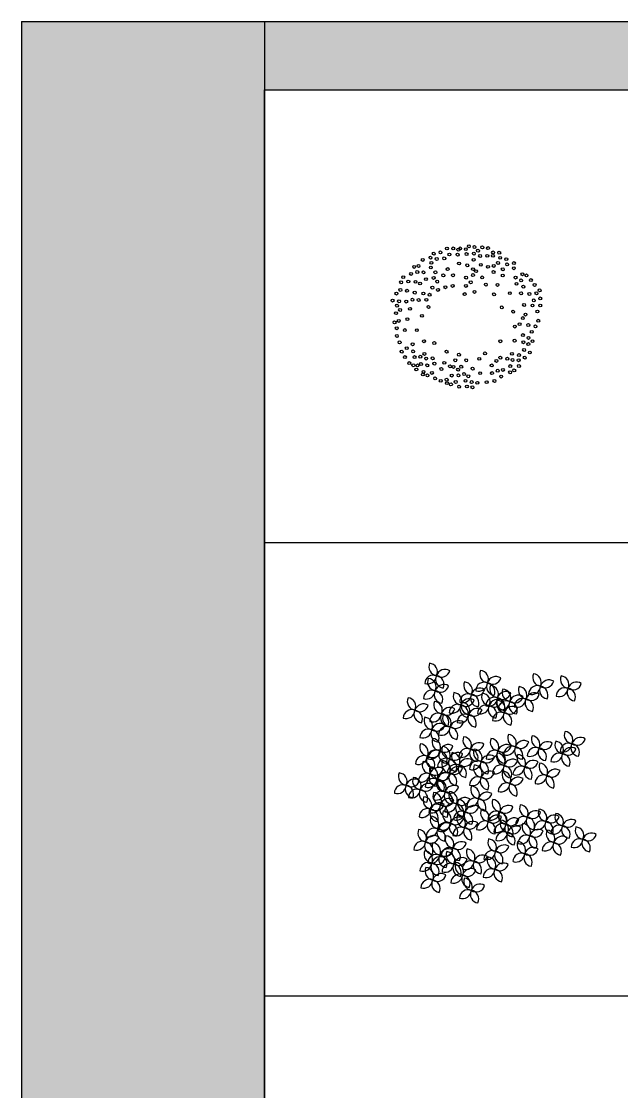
# Model space of a CAD drawing. Header units: millimetres. Extents: x 11966 to 133335, y 1756 to 88592.
# Drawn here: x 11966 to 30390, y 55747 to 88592 of the extents above; entities that cross this region are included whole.
import ezdxf

# ---------------------------------------------------------------- set-up
doc = ezdxf.new("R2010")
doc.units = ezdxf.units.MM
doc.layers.add('www.cad-blocks.net', color=7, linetype='Continuous')

# ---------------------------------------------------------------- blocks, each defined once
blk = doc.blocks.new('A$C787C26E2')
at = {"color": 74}
for centre in [(1.713, 4.304), (2.064, 4.269), (2.121, 4.306), (2.295, 4.283), (2.387, 4.373), (2.56, 4.35), (2.669, 4.237), (0.972, 3.954), (1.31, 4.146), (1.516, 4.185), (1.633, 4.002), (1.79, 4.121), (2.042, 4.115), (2.535, 3.957), (2.54, 4.147), (2.953, 4.08), (3.126, 4.08), (3.13, 4.184), (3.347, 4.017), (3.536, 3.977), (0.708, 3.74), (0.804, 3.581), (0.841, 3.769), (1.219, 3.722), (1.358, 3.574), (1.737, 3.673), (2.338, 3.789), (2.756, 3.803), (2.975, 3.742), (3.146, 3.582), (3.151, 3.771), (3.428, 3.666), (3.767, 3.699), (3.771, 3.857), (0.306, 3.268), (0.373, 3.424), (1.068, 3.364), (1.9, 3.483), (2.303, 3.41), (2.443, 3.268), (2.795, 3.417), (3.994, 3.326), (4.031, 3.514), (4.292, 3.334), (0.489, 3.008), (0.725, 2.951), (1.267, 3.103), (1.439, 3.033), (2.909, 3.196), (3.267, 3.187), (3.646, 2.933), (4.059, 3.133), (4.244, 2.91), (4.461, 2.93), (0.045, 2.706), (0.243, 2.685), (0.465, 2.676), (1.083, 2.73), (0.185, 2.549), (0.276, 2.419), (0.58, 2.452), (3.747, 2.366), (4.083, 2.572), (4.342, 2.555), (4.579, 2.555), (0.106, 2.037), (0.945, 2.238), (4.516, 2.086), (0.176, 1.62), (0.789, 1.799), (3.799, 1.909), (4.317, 1.746), (1.01, 1.459), (1.327, 1.403), (3.354, 1.458), (0.326, 1.138), (0.425, 0.971), (0.896, 0.981), (1.704, 1.138), (2.885, 1.085), (3.353, 0.954), (3.708, 1.072), (4.082, 1.191), (4.26, 1.112), (0.558, 0.788), (0.683, 0.72), (0.81, 0.715), (1.078, 0.927), (1.274, 0.934), (1.633, 0.795), (1.916, 0.67), (1.969, 0.874), (2.154, 0.677), (2.501, 0.617), (2.705, 0.919), (3.234, 0.855), (3.657, 0.695), (3.915, 0.875), (0.977, 0.439), (0.994, 0.518), (1.117, 0.411), (1.253, 0.486), (1.546, 0.605), (2.056, 0.586), (2.368, 0.383), (3.652, 0.506), (3.781, 0.564), (1.705, 0.277), (1.983, 0.209), (2.285, 0.244), (2.474, 0.205), (2.497, 0.045), (2.933, 0.202), (3.171, 0.24)]:
    blk.add_ellipse(centre, major_axis=(-0.0308, 0.0329), ratio=0.985729, dxfattribs=at)
at = {"color": 52}
for centre in [(1.907, 4.307), (2.975, 4.317), (1.211, 4.023), (1.4, 3.984), (2.732, 4.075), (0.994, 3.573), (1.239, 3.864), (2.516, 3.67), (3.28, 3.861), (3.564, 3.818), (0.528, 3.291), (0.613, 3.525), (0.749, 3.282), (1.605, 3.48), (3.428, 3.475), (4.156, 3.478), (0.993, 2.924), (2.297, 3.157), (2.561, 2.972), (3.849, 3.221), (3.987, 2.93), (4.404, 3.186), (0.656, 2.732), (1.182, 2.885), (2.259, 2.905), (4.579, 2.772), (0.152, 2.319), (4.492, 2.372), (0.501, 2.136), (3.944, 1.982), (4.043, 2.168), (0.174, 1.858), (4.046, 1.646), (4.433, 1.915), (0.264, 1.424), (0.659, 1.365), (4.213, 1.37), (0.721, 0.972), (1.024, 1.07), (2.084, 1.044), (3.925, 1.033), (4.102, 0.954), (0.921, 0.758), (2.304, 0.874), (3.568, 0.921), (3.925, 0.697), (0.775, 0.59), (1.352, 0.319), (2.243, 0.452), (2.734, 0.479), (3.274, 0.553), (3.38, 0.374), (1.525, 0.243), (2.328, 0.068), (2.647, 0.182)]:
    blk.add_ellipse(centre, major_axis=(-0.0308, 0.0329), ratio=0.985729, dxfattribs=at)
at = {"color": 214}
for centre in [(2.802, 4.339), (2.318, 4.135), (3.32, 4.176), (2.086, 3.844), (2.608, 3.61), (1.306, 3.402), (1.414, 3.287), (2.515, 3.489), (3.822, 3.412), (0.164, 2.922), (0.284, 3.032), (0.89, 3.229), (1.668, 3.116), (1.89, 3.156), (4.558, 3.021), (0.846, 2.724), (3.161, 2.896), (4.382, 2.713), (1.149, 2.509), (3.399, 2.497), (4.125, 2.276), (0.236, 2.082), (4.212, 1.956), (0.422, 1.8), (3.794, 1.475), (4.063, 1.428), (4.218, 1.56), (4.342, 1.46), (0.481, 1.246), (0.678, 1.148), (1.11, 0.719), (1.329, 0.772), (1.808, 0.688), (3.089, 0.716), (3.726, 0.883), (1.862, 0.404), (2.068, 0.411), (3.098, 0.481), (3.433, 0.578), (1.713, 0.172), (1.839, 0.135), (2.09, 0.062)]:
    blk.add_ellipse(centre, major_axis=(-0.0308, 0.0329), ratio=0.985729, dxfattribs=at)
blk = doc.blocks.new('A$C32AE706A')
at = {"color": 62}
for centre, radius, start, end in [((1.332, 7.248), 0.273, 156.8071, 262.1441), ((1.058, 7.093), 0.263, 333.8874, 85.0638), ((1.197, 6.733), 0.263, 68.147, 179.3234), ((1.022, 6.995), 0.273, 251.0667, 356.4037), ((1.527, 6.855), 0.263, 152.1384, 263.3149), ((1.249, 6.708), 0.273, 335.0581, 80.3951), ((1.293, 6.782), 0.273, 156.8071, 262.1441), ((1.019, 6.627), 0.263, 333.8874, 85.0638), ((1.517, 6.431), 0.273, 57.5868, 162.9238), ((1.408, 6.726), 0.263, 234.6671, 345.8435), ((2.404, 6.674), 0.273, 156.8071, 262.1441), ((2.13, 6.519), 0.263, 333.8874, 85.0638), ((4.078, 6.53), 0.273, 156.8071, 262.1441), ((0.67, 6.186), 0.273, 156.8071, 262.1441), ((0.396, 6.031), 0.263, 333.8874, 85.0638), ((1.157, 6.267), 0.263, 68.147, 179.3234), ((0.983, 6.529), 0.273, 251.0667, 356.4037), ((1.488, 6.388), 0.263, 152.1384, 263.3149), ((1.21, 6.242), 0.273, 335.0581, 80.3951), ((2.079, 6.348), 0.273, 156.8071, 262.1441), ((1.805, 6.193), 0.263, 333.8874, 85.0638), ((2.268, 6.159), 0.263, 68.147, 179.3234), ((2.094, 6.42), 0.273, 251.0667, 356.4037), ((2.302, 5.997), 0.273, 57.5868, 162.9238), ((2.599, 6.28), 0.263, 152.1384, 263.3149), ((2.321, 6.134), 0.273, 335.0581, 80.3951), ((2.95, 6.327), 0.273, 156.8071, 262.1441), ((2.677, 6.172), 0.263, 333.8874, 85.0638), ((3.067, 6.05), 0.263, 68.147, 179.3234), ((2.893, 6.311), 0.273, 251.0667, 356.4037), ((3.174, 5.976), 0.273, 57.5868, 162.9238), ((3.398, 6.171), 0.263, 152.1384, 263.3149), ((3.426, 6.214), 0.273, 57.5868, 162.9238), ((3.318, 6.509), 0.263, 234.6671, 345.8435), ((3.12, 6.025), 0.273, 335.0581, 80.3951), ((3.806, 6.103), 0.273, 57.5868, 162.9238), ((3.697, 6.398), 0.263, 234.6671, 345.8435), ((3.942, 6.015), 0.263, 68.147, 179.3234), ((0.534, 5.671), 0.263, 68.147, 179.3234), ((0.36, 5.932), 0.273, 251.0667, 356.4037), ((0.865, 5.792), 0.263, 152.1384, 263.3149), ((0.893, 5.835), 0.273, 57.5868, 162.9238), ((0.784, 6.13), 0.263, 234.6671, 345.8435), ((0.587, 5.646), 0.273, 335.0581, 80.3951), ((1.482, 6.077), 0.273, 156.8071, 262.1441), ((1.209, 5.922), 0.263, 333.8874, 85.0638), ((1.943, 5.833), 0.263, 68.147, 179.3234), ((2.193, 6.292), 0.263, 234.6671, 345.8435), ((2.322, 6.05), 0.273, 156.8071, 262.1441), ((2.049, 5.895), 0.263, 333.8874, 85.0638), ((3.065, 6.271), 0.263, 234.6671, 345.8435), ((3.411, 6.11), 0.273, 156.8071, 262.1441), ((3.137, 5.956), 0.263, 333.8874, 85.0638), ((3.447, 5.939), 0.263, 68.147, 179.3234), ((3.272, 6.2), 0.273, 251.0667, 356.4037), ((3.778, 6.06), 0.263, 152.1384, 263.3149), ((3.499, 5.914), 0.273, 335.0581, 80.3951), ((1.049, 5.074), 0.263, 68.147, 179.3234), ((0.874, 5.336), 0.273, 251.0667, 356.4037), ((1.428, 4.938), 0.273, 156.8071, 262.1441), ((4.478, 5.023), 0.273, 156.8071, 262.1441), ((4.204, 4.868), 0.263, 333.8874, 85.0638), ((4.702, 4.672), 0.273, 57.5868, 162.9238), ((1.049, 4.776), 0.273, 156.8071, 262.1441), ((0.775, 4.621), 0.263, 333.8874, 85.0638), ((1.273, 4.425), 0.273, 57.5868, 162.9238), ((1.164, 4.72), 0.263, 234.6671, 345.8435), ((1.293, 4.423), 0.263, 68.147, 179.3234), ((1.118, 4.685), 0.273, 251.0667, 356.4037), ((1.624, 4.545), 0.263, 152.1384, 263.3149), ((1.345, 4.398), 0.273, 335.0581, 80.3951), ((1.95, 4.343), 0.273, 57.5868, 162.9238), ((2.024, 4.505), 0.273, 156.8071, 262.1441), ((1.751, 4.35), 0.263, 333.8874, 85.0638), ((2.241, 4.478), 0.263, 68.147, 179.3234), ((2.067, 4.739), 0.273, 251.0667, 356.4037), ((2.572, 4.599), 0.263, 152.1384, 263.3149), ((2.702, 4.613), 0.273, 156.8071, 262.1441), ((4.343, 4.508), 0.263, 68.147, 179.3234), ((4.168, 4.77), 0.273, 251.0667, 356.4037), ((4.674, 4.629), 0.263, 152.1384, 263.3149), ((4.593, 4.967), 0.263, 234.6671, 345.8435), ((4.395, 4.483), 0.273, 335.0581, 80.3951), ((0.914, 4.261), 0.263, 68.147, 179.3234), ((0.739, 4.522), 0.273, 251.0667, 356.4037), ((1.13, 4.233), 0.273, 156.8071, 262.1441), ((0.856, 4.079), 0.263, 333.8874, 85.0638), ((1.244, 4.382), 0.263, 152.1384, 263.3149), ((0.966, 4.236), 0.273, 335.0581, 80.3951), ((1.591, 4.179), 0.263, 68.147, 179.3234), ((1.416, 4.441), 0.273, 251.0667, 356.4037), ((1.726, 4.26), 0.273, 156.8071, 262.1441), ((1.453, 4.106), 0.263, 333.8874, 85.0638), ((1.922, 4.301), 0.263, 152.1384, 263.3149), ((1.841, 4.638), 0.263, 234.6671, 345.8435), ((1.643, 4.154), 0.273, 335.0581, 80.3951), ((2.248, 4.154), 0.273, 57.5868, 162.9238), ((2.139, 4.449), 0.263, 234.6671, 345.8435), ((2.566, 4.098), 0.263, 68.147, 179.3234), ((2.392, 4.359), 0.273, 251.0667, 356.4037), ((2.897, 4.219), 0.263, 152.1384, 263.3149), ((3.634, 4.138), 0.273, 57.5868, 162.9238), ((3.526, 4.433), 0.263, 234.6671, 345.8435), ((4.04, 4.451), 0.273, 156.8071, 262.1441), ((3.766, 4.296), 0.263, 333.8874, 85.0638), ((4.263, 4.1), 0.273, 57.5868, 162.9238), ((0.399, 3.881), 0.273, 156.8071, 262.1441), ((0.125, 3.726), 0.263, 333.8874, 85.0638), ((0.995, 3.718), 0.263, 68.147, 179.3234), ((0.82, 3.98), 0.273, 251.0667, 356.4037), ((1.326, 3.84), 0.263, 152.1384, 263.3149), ((1.347, 4.071), 0.273, 156.8071, 262.1441), ((1.354, 3.883), 0.273, 57.5868, 162.9238), ((1.245, 4.178), 0.263, 234.6671, 345.8435), ((1.047, 3.693), 0.273, 335.0581, 80.3951), ((1.073, 3.916), 0.263, 333.8874, 85.0638), ((1.571, 3.72), 0.273, 57.5868, 162.9238), ((1.462, 4.015), 0.263, 234.6671, 345.8435), ((1.591, 3.746), 0.263, 68.147, 179.3234), ((1.416, 4.007), 0.273, 251.0667, 356.4037), ((1.889, 3.99), 0.263, 68.147, 179.3234), ((1.714, 4.251), 0.273, 251.0667, 356.4037), ((1.922, 3.867), 0.263, 152.1384, 263.3149), ((1.95, 3.91), 0.273, 57.5868, 162.9238), ((1.841, 4.205), 0.263, 234.6671, 345.8435), ((1.643, 3.721), 0.273, 335.0581, 80.3951), ((2.22, 4.111), 0.263, 152.1384, 263.3149), ((1.941, 3.965), 0.273, 335.0581, 80.3951), ((2.705, 4.127), 0.273, 156.8071, 262.1441), ((2.432, 3.972), 0.263, 333.8874, 85.0638), ((0.263, 3.366), 0.263, 68.147, 179.3234), ((0.622, 3.53), 0.273, 57.5868, 162.9238), ((0.514, 3.825), 0.263, 234.6671, 345.8435), ((0.832, 3.745), 0.273, 156.8071, 262.1441), ((0.558, 3.591), 0.263, 333.8874, 85.0638), ((1.056, 3.395), 0.273, 57.5868, 162.9238), ((0.947, 3.69), 0.263, 234.6671, 345.8435), ((1.212, 3.556), 0.263, 68.147, 179.3234), ((1.037, 3.817), 0.273, 251.0667, 356.4037), ((1.542, 3.677), 0.263, 152.1384, 263.3149), ((1.264, 3.531), 0.273, 335.0581, 80.3951), ((1.599, 3.682), 0.273, 156.8071, 262.1441), ((1.325, 3.528), 0.263, 333.8874, 85.0638), ((2.57, 3.612), 0.263, 68.147, 179.3234), ((2.901, 3.733), 0.263, 152.1384, 263.3149), ((0.089, 3.627), 0.273, 251.0667, 356.4037), ((0.594, 3.487), 0.263, 152.1384, 263.3149), ((0.316, 3.341), 0.273, 335.0581, 80.3951), ((0.697, 3.23), 0.263, 68.147, 179.3234), ((0.522, 3.492), 0.273, 251.0667, 356.4037), ((1.028, 3.352), 0.263, 152.1384, 263.3149), ((0.749, 3.205), 0.273, 335.0581, 80.3951), ((1.455, 3.284), 0.273, 156.8071, 262.1441), ((1.464, 3.167), 0.263, 68.147, 179.3234), ((1.182, 3.13), 0.263, 333.8874, 85.0638), ((1.823, 3.331), 0.273, 57.5868, 162.9238), ((1.714, 3.626), 0.263, 234.6671, 345.8435), ((1.32, 2.769), 0.263, 68.147, 179.3234), ((1.145, 3.031), 0.273, 251.0667, 356.4037), ((4.116, 2.906), 0.273, 156.8071, 262.1441), ((3.842, 2.751), 0.263, 333.8874, 85.0638), ((1.022, 2.634), 0.263, 68.147, 179.3234), ((3.981, 2.391), 0.263, 68.147, 179.3234), ((3.806, 2.652), 0.273, 251.0667, 356.4037), ((4.311, 2.512), 0.263, 152.1384, 263.3149), ((4.34, 2.555), 0.273, 57.5868, 162.9238), ((4.231, 2.85), 0.263, 234.6671, 345.8435), ((4.033, 2.366), 0.273, 335.0581, 80.3951), ((4.688, 2.772), 0.273, 156.8071, 262.1441), ((4.414, 2.618), 0.263, 333.8874, 85.0638), ((4.912, 2.422), 0.273, 57.5868, 162.9238), ((4.803, 2.717), 0.263, 234.6671, 345.8435), ((5.202, 2.639), 0.273, 156.8071, 262.1441), ((4.929, 2.484), 0.263, 333.8874, 85.0638), ((3.651, 2.293), 0.263, 152.1384, 263.3149), ((3.679, 2.336), 0.273, 57.5868, 162.9238), ((3.57, 2.631), 0.263, 234.6671, 345.8435), ((3.372, 2.147), 0.273, 335.0581, 80.3951), ((3.738, 2.083), 0.273, 57.5868, 162.9238), ((3.629, 2.378), 0.263, 234.6671, 345.8435), ((4.192, 2.334), 0.273, 156.8071, 262.1441), ((3.918, 2.179), 0.263, 333.8874, 85.0638), ((4.552, 2.257), 0.263, 68.147, 179.3234), ((4.378, 2.519), 0.273, 251.0667, 356.4037), ((4.883, 2.379), 0.263, 152.1384, 263.3149), ((4.605, 2.232), 0.273, 335.0581, 80.3951), ((5.067, 2.124), 0.263, 68.147, 179.3234), ((4.892, 2.385), 0.273, 251.0667, 356.4037), ((5.398, 2.245), 0.263, 152.1384, 263.3149), ((5.426, 2.288), 0.273, 57.5868, 162.9238), ((5.317, 2.583), 0.263, 234.6671, 345.8435), ((5.119, 2.099), 0.273, 335.0581, 80.3951), ((5.825, 2.223), 0.273, 156.8071, 262.1441), ((3.205, 2.181), 0.273, 251.0667, 356.4037), ((3.71, 2.041), 0.263, 152.1384, 263.3149), ((3.432, 1.894), 0.273, 335.0581, 80.3951), ((4.057, 1.819), 0.263, 68.147, 179.3234), ((3.882, 2.08), 0.273, 251.0667, 356.4037), ((4.388, 1.94), 0.263, 152.1384, 263.3149), ((4.416, 1.983), 0.273, 57.5868, 162.9238), ((4.307, 2.278), 0.263, 234.6671, 345.8435), ((4.109, 1.794), 0.273, 335.0581, 80.3951), ((4.936, 2.124), 0.273, 156.8071, 262.1441), ((4.662, 1.969), 0.263, 333.8874, 85.0638), ((5.159, 1.773), 0.273, 57.5868, 162.9238), ((5.05, 2.068), 0.263, 234.6671, 345.8435), ((3.144, 1.857), 0.273, 156.8071, 262.1441), ((2.87, 1.702), 0.263, 333.8874, 85.0638), ((3.368, 1.506), 0.273, 57.5868, 162.9238), ((4.04, 1.78), 0.273, 156.8071, 262.1441), ((3.766, 1.626), 0.263, 333.8874, 85.0638)]:
    blk.add_arc(centre, radius, start, end, dxfattribs=at)
at = {"color": 64}
for centre, radius, start, end in [((1.556, 6.897), 0.273, 57.5868, 162.9238), ((1.447, 7.192), 0.263, 234.6671, 345.8435), ((2.896, 7.026), 0.273, 156.8071, 262.1441), ((2.622, 6.871), 0.263, 333.8874, 85.0638), ((3.12, 6.675), 0.273, 57.5868, 162.9238), ((3.011, 6.97), 0.263, 234.6671, 345.8435), ((4.521, 6.922), 0.273, 156.8071, 262.1441), ((4.247, 6.767), 0.263, 333.8874, 85.0638), ((2.627, 6.323), 0.273, 57.5868, 162.9238), ((2.761, 6.511), 0.263, 68.147, 179.3234), ((2.586, 6.772), 0.273, 251.0667, 356.4037), ((3.091, 6.632), 0.263, 152.1384, 263.3149), ((2.813, 6.486), 0.273, 335.0581, 80.3951), ((3.203, 6.565), 0.273, 156.8071, 262.1441), ((2.929, 6.41), 0.263, 333.8874, 85.0638), ((2.519, 6.618), 0.263, 234.6671, 345.8435), ((3.582, 6.454), 0.273, 156.8071, 262.1441), ((3.308, 6.299), 0.263, 333.8874, 85.0638), ((1.678, 5.683), 0.263, 152.1384, 263.3149), ((1.399, 5.537), 0.273, 335.0581, 80.3951), ((1.753, 5.67), 0.273, 156.8071, 262.1441), ((1.48, 5.516), 0.263, 333.8874, 85.0638), ((1.977, 5.32), 0.273, 57.5868, 162.9238), ((2.187, 5.535), 0.263, 68.147, 179.3234), ((2.012, 5.796), 0.273, 251.0667, 356.4037), ((2.518, 5.656), 0.263, 152.1384, 263.3149), ((2.239, 5.51), 0.273, 335.0581, 80.3951), ((1.38, 5.195), 0.263, 152.1384, 263.3149), ((1.408, 5.238), 0.273, 57.5868, 162.9238), ((1.299, 5.533), 0.263, 234.6671, 345.8435), ((1.101, 5.049), 0.273, 335.0581, 80.3951), ((1.618, 5.155), 0.263, 68.147, 179.3234), ((1.443, 5.417), 0.273, 251.0667, 356.4037), ((1.949, 5.277), 0.263, 152.1384, 263.3149), ((1.868, 5.615), 0.263, 234.6671, 345.8435), ((1.67, 5.13), 0.273, 335.0581, 80.3951), ((1.154, 4.784), 0.263, 333.8874, 85.0638), ((2.377, 4.993), 0.273, 156.8071, 262.1441), ((2.103, 4.838), 0.263, 333.8874, 85.0638), ((3.217, 4.938), 0.273, 156.8071, 262.1441), ((2.943, 4.784), 0.263, 333.8874, 85.0638), ((3.754, 5.061), 0.273, 156.8071, 262.1441), ((3.48, 4.906), 0.263, 333.8874, 85.0638), ((3.978, 4.71), 0.273, 57.5868, 162.9238), ((3.869, 5.005), 0.263, 234.6671, 345.8435), ((1.652, 4.587), 0.273, 57.5868, 162.9238), ((1.543, 4.883), 0.263, 234.6671, 345.8435), ((1.726, 4.694), 0.273, 156.8071, 262.1441), ((1.453, 4.54), 0.263, 333.8874, 85.0638), ((2.6, 4.642), 0.273, 57.5868, 162.9238), ((2.491, 4.937), 0.263, 234.6671, 345.8435), ((2.294, 4.453), 0.273, 335.0581, 80.3951), ((2.428, 4.458), 0.263, 333.8874, 85.0638), ((3.081, 4.423), 0.263, 68.147, 179.3234), ((2.907, 4.685), 0.273, 251.0667, 356.4037), ((3.412, 4.545), 0.263, 152.1384, 263.3149), ((3.44, 4.587), 0.273, 57.5868, 162.9238), ((3.331, 4.883), 0.263, 234.6671, 345.8435), ((3.134, 4.398), 0.273, 335.0581, 80.3951), ((3.618, 4.546), 0.263, 68.147, 179.3234), ((3.444, 4.808), 0.273, 251.0667, 356.4037), ((3.949, 4.668), 0.263, 152.1384, 263.3149), ((3.671, 4.521), 0.273, 335.0581, 80.3951), ((2.395, 3.873), 0.273, 251.0667, 356.4037), ((3.499, 3.396), 0.273, 335.0581, 80.3951), ((1.289, 3.429), 0.273, 251.0667, 356.4037), ((1.795, 3.289), 0.263, 152.1384, 263.3149), ((1.516, 3.142), 0.273, 335.0581, 80.3951), ((1.943, 3.312), 0.273, 156.8071, 262.1441), ((1.669, 3.157), 0.263, 333.8874, 85.0638), ((2.62, 3.474), 0.273, 156.8071, 262.1441), ((2.347, 3.319), 0.263, 333.8874, 85.0638), ((2.844, 3.123), 0.273, 57.5868, 162.9238), ((2.735, 3.418), 0.263, 234.6671, 345.8435), ((1.157, 3.149), 0.273, 156.8071, 262.1441), ((1.381, 2.798), 0.273, 57.5868, 162.9238), ((1.272, 3.093), 0.263, 234.6671, 345.8435), ((1.651, 2.891), 0.263, 152.1384, 263.3149), ((1.679, 2.934), 0.273, 57.5868, 162.9238), ((1.57, 3.229), 0.263, 234.6671, 345.8435), ((1.372, 2.744), 0.273, 335.0581, 80.3951), ((1.808, 2.797), 0.263, 68.147, 179.3234), ((1.633, 3.058), 0.273, 251.0667, 356.4037), ((2.138, 2.918), 0.263, 152.1384, 263.3149), ((2.167, 2.961), 0.273, 57.5868, 162.9238), ((2.058, 3.256), 0.263, 234.6671, 345.8435), ((1.86, 2.772), 0.273, 335.0581, 80.3951), ((2.214, 3.068), 0.273, 156.8071, 262.1441), ((1.94, 2.913), 0.263, 333.8874, 85.0638), ((2.438, 2.717), 0.273, 57.5868, 162.9238), ((2.485, 2.959), 0.263, 68.147, 179.3234), ((2.31, 3.221), 0.273, 251.0667, 356.4037), ((2.816, 3.081), 0.263, 152.1384, 263.3149), ((2.537, 2.934), 0.273, 335.0581, 80.3951), ((3.271, 3.068), 0.273, 156.8071, 262.1441), ((2.997, 2.913), 0.263, 333.8874, 85.0638), ((3.494, 2.717), 0.273, 57.5868, 162.9238), ((1.353, 2.755), 0.263, 152.1384, 263.3149), ((1.374, 2.552), 0.273, 156.8071, 262.1441), ((1.074, 2.609), 0.273, 335.0581, 80.3951), ((1.1, 2.398), 0.263, 333.8874, 85.0638), ((1.753, 2.715), 0.273, 156.8071, 262.1441), ((1.48, 2.56), 0.263, 333.8874, 85.0638), ((1.977, 2.364), 0.273, 57.5868, 162.9238), ((2.079, 2.553), 0.263, 68.147, 179.3234), ((1.904, 2.814), 0.273, 251.0667, 356.4037), ((2.191, 2.582), 0.273, 156.8071, 262.1441), ((1.917, 2.427), 0.263, 333.8874, 85.0638), ((2.409, 2.674), 0.263, 152.1384, 263.3149), ((2.329, 3.012), 0.263, 234.6671, 345.8435), ((2.131, 2.528), 0.273, 335.0581, 80.3951), ((2.918, 2.769), 0.273, 156.8071, 262.1441), ((2.645, 2.615), 0.263, 333.8874, 85.0638), ((3.135, 2.553), 0.263, 68.147, 179.3234), ((2.961, 2.814), 0.273, 251.0667, 356.4037), ((3.142, 2.418), 0.273, 57.5868, 162.9238), ((3.033, 2.713), 0.263, 234.6671, 345.8435), ((3.455, 2.687), 0.273, 156.8071, 262.1441), ((3.466, 2.674), 0.263, 152.1384, 263.3149), ((3.181, 2.532), 0.263, 333.8874, 85.0638), ((3.386, 3.012), 0.263, 234.6671, 345.8435), ((3.188, 2.528), 0.273, 335.0581, 80.3951), ((1.239, 2.037), 0.263, 68.147, 179.3234), ((1.598, 2.202), 0.273, 57.5868, 162.9238), ((1.489, 2.497), 0.263, 234.6671, 345.8435), ((1.618, 2.2), 0.263, 68.147, 179.3234), ((1.443, 2.462), 0.273, 251.0667, 356.4037), ((2.386, 2.188), 0.263, 152.1384, 263.3149), ((2.415, 2.231), 0.273, 57.5868, 162.9238), ((2.306, 2.526), 0.263, 234.6671, 345.8435), ((2.108, 2.042), 0.273, 335.0581, 80.3951), ((2.783, 2.254), 0.263, 68.147, 179.3234), ((2.608, 2.516), 0.273, 251.0667, 356.4037), ((3.114, 2.376), 0.263, 152.1384, 263.3149), ((2.836, 2.229), 0.273, 335.0581, 80.3951), ((3.32, 2.172), 0.263, 68.147, 179.3234), ((3.145, 2.433), 0.273, 251.0667, 356.4037), ((3.515, 2.434), 0.273, 156.8071, 262.1441), ((3.241, 2.279), 0.263, 333.8874, 85.0638), ((1.218, 1.795), 0.273, 57.5868, 162.9238), ((1.11, 2.09), 0.263, 234.6671, 345.8435), ((1.064, 2.299), 0.273, 251.0667, 356.4037), ((1.569, 2.159), 0.263, 152.1384, 263.3149), ((1.291, 2.012), 0.273, 335.0581, 80.3951), ((3.379, 1.919), 0.263, 68.147, 179.3234), ((1.19, 1.752), 0.263, 152.1384, 263.3149), ((0.912, 1.606), 0.273, 335.0581, 80.3951), ((1.184, 1.495), 0.273, 156.8071, 262.1441), ((0.911, 1.34), 0.263, 333.8874, 85.0638)]:
    blk.add_arc(centre, radius, start, end, dxfattribs=at)
at = {"color": 60}
for centre, radius, start, end in [((5.368, 6.857), 0.273, 156.8071, 262.1441), ((5.095, 6.702), 0.263, 333.8874, 85.0638), ((3.804, 6.375), 0.263, 333.8874, 85.0638), ((4.385, 6.407), 0.263, 68.147, 179.3234), ((4.211, 6.669), 0.273, 251.0667, 356.4037), ((4.716, 6.528), 0.263, 152.1384, 263.3149), ((4.744, 6.571), 0.273, 57.5868, 162.9238), ((4.635, 6.866), 0.263, 234.6671, 345.8435), ((4.438, 6.382), 0.273, 335.0581, 80.3951), ((5.233, 6.342), 0.263, 68.147, 179.3234), ((5.058, 6.603), 0.273, 251.0667, 356.4037), ((5.564, 6.463), 0.263, 152.1384, 263.3149), ((5.592, 6.506), 0.273, 57.5868, 162.9238), ((5.483, 6.801), 0.263, 234.6671, 345.8435), ((5.285, 6.317), 0.273, 335.0581, 80.3951), ((3.768, 6.276), 0.273, 251.0667, 356.4037), ((4.273, 6.136), 0.263, 152.1384, 263.3149), ((4.302, 6.179), 0.273, 57.5868, 162.9238), ((4.193, 6.474), 0.263, 234.6671, 345.8435), ((3.995, 5.99), 0.273, 335.0581, 80.3951), ((1.706, 5.726), 0.273, 57.5868, 162.9238), ((1.597, 6.021), 0.263, 234.6671, 345.8435), ((1.769, 6.095), 0.273, 251.0667, 356.4037), ((2.274, 5.955), 0.263, 152.1384, 263.3149), ((1.996, 5.808), 0.273, 335.0581, 80.3951), ((2.546, 5.699), 0.273, 57.5868, 162.9238), ((2.437, 5.994), 0.263, 234.6671, 345.8435), ((2.815, 5.812), 0.263, 68.147, 179.3234), ((2.64, 6.074), 0.273, 251.0667, 356.4037), ((3.146, 5.933), 0.263, 152.1384, 263.3149), ((2.867, 5.787), 0.273, 335.0581, 80.3951), ((3.634, 5.759), 0.273, 57.5868, 162.9238), ((3.526, 6.054), 0.263, 234.6671, 345.8435), ((1.184, 5.589), 0.273, 156.8071, 262.1441), ((0.911, 5.434), 0.263, 333.8874, 85.0638), ((1.347, 5.562), 0.263, 68.147, 179.3234), ((1.172, 5.824), 0.273, 251.0667, 356.4037), ((3.275, 5.595), 0.263, 68.147, 179.3234), ((3.101, 5.857), 0.273, 251.0667, 356.4037), ((3.606, 5.717), 0.263, 152.1384, 263.3149), ((3.328, 5.57), 0.273, 335.0581, 80.3951), ((5.488, 5.157), 0.273, 156.8071, 262.1441), ((5.215, 5.002), 0.263, 333.8874, 85.0638), ((5.202, 4.851), 0.273, 156.8071, 262.1441), ((4.929, 4.697), 0.263, 333.8874, 85.0638), ((5.712, 4.806), 0.273, 57.5868, 162.9238), ((5.603, 5.101), 0.263, 234.6671, 345.8435), ((5.067, 4.336), 0.263, 68.147, 179.3234), ((5.353, 4.642), 0.263, 68.147, 179.3234), ((5.178, 4.903), 0.273, 251.0667, 356.4037), ((5.426, 4.501), 0.273, 57.5868, 162.9238), ((5.317, 4.796), 0.263, 234.6671, 345.8435), ((5.684, 4.763), 0.263, 152.1384, 263.3149), ((5.405, 4.617), 0.273, 335.0581, 80.3951), ((2.925, 4.262), 0.273, 57.5868, 162.9238), ((2.817, 4.557), 0.263, 234.6671, 345.8435), ((2.619, 4.073), 0.273, 335.0581, 80.3951), ((3.411, 4.489), 0.273, 156.8071, 262.1441), ((3.137, 4.334), 0.263, 333.8874, 85.0638), ((4.155, 4.395), 0.263, 234.6671, 345.8435), ((4.716, 4.181), 0.273, 156.8071, 262.1441), ((4.442, 4.026), 0.263, 333.8874, 85.0638), ((4.892, 4.598), 0.273, 251.0667, 356.4037), ((5.398, 4.458), 0.263, 152.1384, 263.3149), ((5.119, 4.311), 0.273, 335.0581, 80.3951), ((2.929, 3.776), 0.273, 57.5868, 162.9238), ((2.82, 4.071), 0.263, 234.6671, 345.8435), ((3.275, 3.974), 0.263, 68.147, 179.3234), ((3.101, 4.236), 0.273, 251.0667, 356.4037), ((3.582, 3.936), 0.273, 156.8071, 262.1441), ((3.308, 3.781), 0.263, 333.8874, 85.0638), ((3.606, 4.095), 0.263, 152.1384, 263.3149), ((3.328, 3.949), 0.273, 335.0581, 80.3951), ((3.904, 3.936), 0.263, 68.147, 179.3234), ((3.73, 4.197), 0.273, 251.0667, 356.4037), ((4.235, 4.057), 0.263, 152.1384, 263.3149), ((3.957, 3.911), 0.273, 335.0581, 80.3951), ((4.94, 3.83), 0.273, 57.5868, 162.9238), ((4.831, 4.125), 0.263, 234.6671, 345.8435), ((2.622, 3.587), 0.273, 335.0581, 80.3951), ((3.447, 3.421), 0.263, 68.147, 179.3234), ((3.272, 3.682), 0.273, 251.0667, 356.4037), ((3.778, 3.542), 0.263, 152.1384, 263.3149), ((3.806, 3.585), 0.273, 57.5868, 162.9238), ((3.697, 3.88), 0.263, 234.6671, 345.8435), ((4.581, 3.666), 0.263, 68.147, 179.3234), ((4.406, 3.928), 0.273, 251.0667, 356.4037), ((4.912, 3.787), 0.263, 152.1384, 263.3149), ((4.633, 3.641), 0.273, 335.0581, 80.3951), ((0.884, 2.994), 0.263, 333.8874, 85.0638), ((0.847, 2.895), 0.273, 251.0667, 356.4037), ((1.949, 2.321), 0.263, 152.1384, 263.3149), ((1.868, 2.659), 0.263, 234.6671, 345.8435), ((1.67, 2.175), 0.273, 335.0581, 80.3951), ((2.055, 2.067), 0.263, 68.147, 179.3234), ((1.881, 2.328), 0.273, 251.0667, 356.4037), ((5.551, 2.068), 0.263, 333.8874, 85.0638), ((0.995, 2.146), 0.273, 156.8071, 262.1441), ((0.721, 1.991), 0.263, 333.8874, 85.0638), ((1.835, 1.956), 0.273, 156.8071, 262.1441), ((1.561, 1.801), 0.263, 333.8874, 85.0638), ((5.69, 1.708), 0.263, 68.147, 179.3234), ((6.049, 1.872), 0.273, 57.5868, 162.9238), ((5.94, 2.167), 0.263, 234.6671, 345.8435), ((0.859, 1.631), 0.263, 68.147, 179.3234), ((0.685, 1.892), 0.273, 251.0667, 356.4037), ((1.428, 1.739), 0.273, 156.8071, 262.1441), ((1.154, 1.584), 0.263, 333.8874, 85.0638), ((1.652, 1.388), 0.273, 57.5868, 162.9238), ((1.699, 1.441), 0.263, 68.147, 179.3234), ((1.525, 1.702), 0.273, 251.0667, 356.4037), ((2.03, 1.562), 0.263, 152.1384, 263.3149), ((2.058, 1.605), 0.273, 57.5868, 162.9238), ((1.95, 1.9), 0.263, 234.6671, 345.8435), ((1.752, 1.416), 0.273, 335.0581, 80.3951), ((2.485, 1.549), 0.273, 156.8071, 262.1441), ((2.211, 1.394), 0.263, 333.8874, 85.0638), ((3.259, 1.801), 0.263, 234.6671, 345.8435), ((4.263, 1.43), 0.273, 57.5868, 162.9238), ((4.155, 1.725), 0.263, 234.6671, 345.8435), ((4.8, 1.609), 0.263, 68.147, 179.3234), ((4.626, 1.87), 0.273, 251.0667, 356.4037), ((5.131, 1.73), 0.263, 152.1384, 263.3149), ((4.853, 1.584), 0.273, 335.0581, 80.3951), ((5.515, 1.97), 0.273, 251.0667, 356.4037), ((6.02, 1.83), 0.263, 152.1384, 263.3149), ((5.742, 1.683), 0.273, 335.0581, 80.3951), ((1.293, 1.224), 0.263, 68.147, 179.3234), ((1.118, 1.485), 0.273, 251.0667, 356.4037), ((1.408, 1.144), 0.273, 57.5868, 162.9238), ((1.299, 1.439), 0.263, 234.6671, 345.8435), ((1.624, 1.345), 0.263, 152.1384, 263.3149), ((1.543, 1.683), 0.263, 234.6671, 345.8435), ((1.345, 1.199), 0.273, 335.0581, 80.3951), ((1.862, 1.468), 0.273, 156.8071, 262.1441), ((1.588, 1.313), 0.263, 333.8874, 85.0638), ((2.086, 1.117), 0.273, 57.5868, 162.9238), ((1.977, 1.412), 0.263, 234.6671, 345.8435), ((2.709, 1.198), 0.273, 57.5868, 162.9238), ((2.6, 1.493), 0.263, 234.6671, 345.8435), ((3.008, 1.342), 0.263, 68.147, 179.3234), ((2.834, 1.603), 0.273, 251.0667, 356.4037), ((3.125, 1.304), 0.273, 156.8071, 262.1441), ((2.851, 1.149), 0.263, 333.8874, 85.0638), ((3.339, 1.463), 0.263, 152.1384, 263.3149), ((3.061, 1.317), 0.273, 335.0581, 80.3951), ((3.904, 1.266), 0.263, 68.147, 179.3234), ((3.73, 1.527), 0.273, 251.0667, 356.4037), ((4.235, 1.387), 0.263, 152.1384, 263.3149), ((3.957, 1.241), 0.273, 335.0581, 80.3951), ((1.049, 0.98), 0.263, 68.147, 179.3234), ((0.874, 1.241), 0.273, 251.0667, 356.4037), ((1.213, 0.978), 0.273, 156.8071, 262.1441), ((0.939, 0.823), 0.263, 333.8874, 85.0638), ((1.38, 1.101), 0.263, 152.1384, 263.3149), ((1.101, 0.955), 0.273, 335.0581, 80.3951), ((1.726, 0.953), 0.263, 68.147, 179.3234), ((1.552, 1.214), 0.273, 251.0667, 356.4037), ((2.057, 1.074), 0.263, 152.1384, 263.3149), ((1.779, 0.928), 0.273, 335.0581, 80.3951), ((2.134, 1.132), 0.273, 156.8071, 262.1441), ((1.86, 0.977), 0.263, 333.8874, 85.0638), ((2.35, 1.034), 0.263, 68.147, 179.3234), ((2.175, 1.296), 0.273, 251.0667, 356.4037), ((2.357, 0.781), 0.273, 57.5868, 162.9238), ((2.248, 1.076), 0.263, 234.6671, 345.8435), ((2.68, 1.156), 0.263, 152.1384, 263.3149), ((2.402, 1.009), 0.273, 335.0581, 80.3951), ((2.989, 0.789), 0.263, 68.147, 179.3234), ((2.815, 1.05), 0.273, 251.0667, 356.4037), ((3.32, 0.91), 0.263, 152.1384, 263.3149), ((3.349, 0.953), 0.273, 57.5868, 162.9238), ((3.24, 1.248), 0.263, 234.6671, 345.8435), ((3.042, 0.764), 0.273, 335.0581, 80.3951), ((1.078, 0.463), 0.263, 68.147, 179.3234), ((0.903, 0.725), 0.273, 251.0667, 356.4037), ((1.408, 0.584), 0.263, 152.1384, 263.3149), ((1.437, 0.627), 0.273, 57.5868, 162.9238), ((1.328, 0.922), 0.263, 234.6671, 345.8435), ((1.13, 0.438), 0.273, 335.0581, 80.3951), ((1.998, 0.617), 0.263, 68.147, 179.3234), ((1.824, 0.879), 0.273, 251.0667, 356.4037), ((2.329, 0.738), 0.263, 152.1384, 263.3149), ((2.051, 0.592), 0.273, 335.0581, 80.3951), ((2.4, 0.655), 0.273, 156.8071, 262.1441), ((2.127, 0.5), 0.263, 333.8874, 85.0638), ((2.265, 0.14), 0.263, 68.147, 179.3234), ((2.09, 0.402), 0.273, 251.0667, 356.4037), ((2.596, 0.261), 0.263, 152.1384, 263.3149), ((2.624, 0.304), 0.273, 57.5868, 162.9238), ((2.515, 0.599), 0.263, 234.6671, 345.8435), ((2.318, 0.115), 0.273, 335.0581, 80.3951)]:
    blk.add_arc(centre, radius, start, end, dxfattribs=at)
blk = doc.blocks.new('FORMAT')
at = {"layer": 'www.cad-blocks.net', "true_color": 0x444444}
blk.add_hatch(color=250, dxfattribs=at).paths.add_polyline_path([(11966, 1756), (19424, 1756), (19424, 88592), (11966, 88592)])
at = {"layer": 'www.cad-blocks.net', "true_color": 0x546d8e}
h = blk.add_hatch(color=155, dxfattribs=at)
h.set_gradient(color1=(68, 68, 68), color2=(84, 109, 142), tint=1)
h.paths.add_polyline_path([(19424, 88592), (19424, 86496), (133335, 86496), (133335, 88592)])
at = {"layer": 'www.cad-blocks.net', "color": 250, "true_color": 0x444444}
for p, q in [((11966, 88592), (19424, 88592)), ((11966, 88592), (11966, 1756)), ((19424, 88592), (19424, 1756))]:
    blk.add_line(p, q, dxfattribs=at)
at = {"layer": 'www.cad-blocks.net'}
blk.add_line((19424, 88592), (19424, 1756), dxfattribs=at)
at = {"layer": 'www.cad-blocks.net', "color": 155, "true_color": 0x546d8e}
for p, q in [((19424, 88592), (133335, 88592)), ((19424, 86496), (133335, 86496)), ((19424, 86496), (19424, 3048)), ((19424, 86496), (133335, 86496)), ((133335, 72590), (19424, 72590)), ((133335, 58675), (19424, 58675))]:
    blk.add_line(p, q, dxfattribs=at)
blk.add_lwpolyline([(19424, 86496), (133335, 86496), (133335, 3048), (19424, 3048)], close=True, dxfattribs=at)

msp = doc.modelspace()

# ---------------------------------------------------------------- block references
at = {"xscale": 1000, "yscale": 1000, "zscale": 1000}
for name, p in [('A$C787C26E2', (23314, 77318)), ('A$C32AE706A', (23415, 61538))]:
    msp.add_blockref(name, p, dxfattribs=at)
at = {"layer": 'www.cad-blocks.net'}
msp.add_blockref('FORMAT', (0, 0), dxfattribs=at)

doc.saveas('drawing.dxf')
